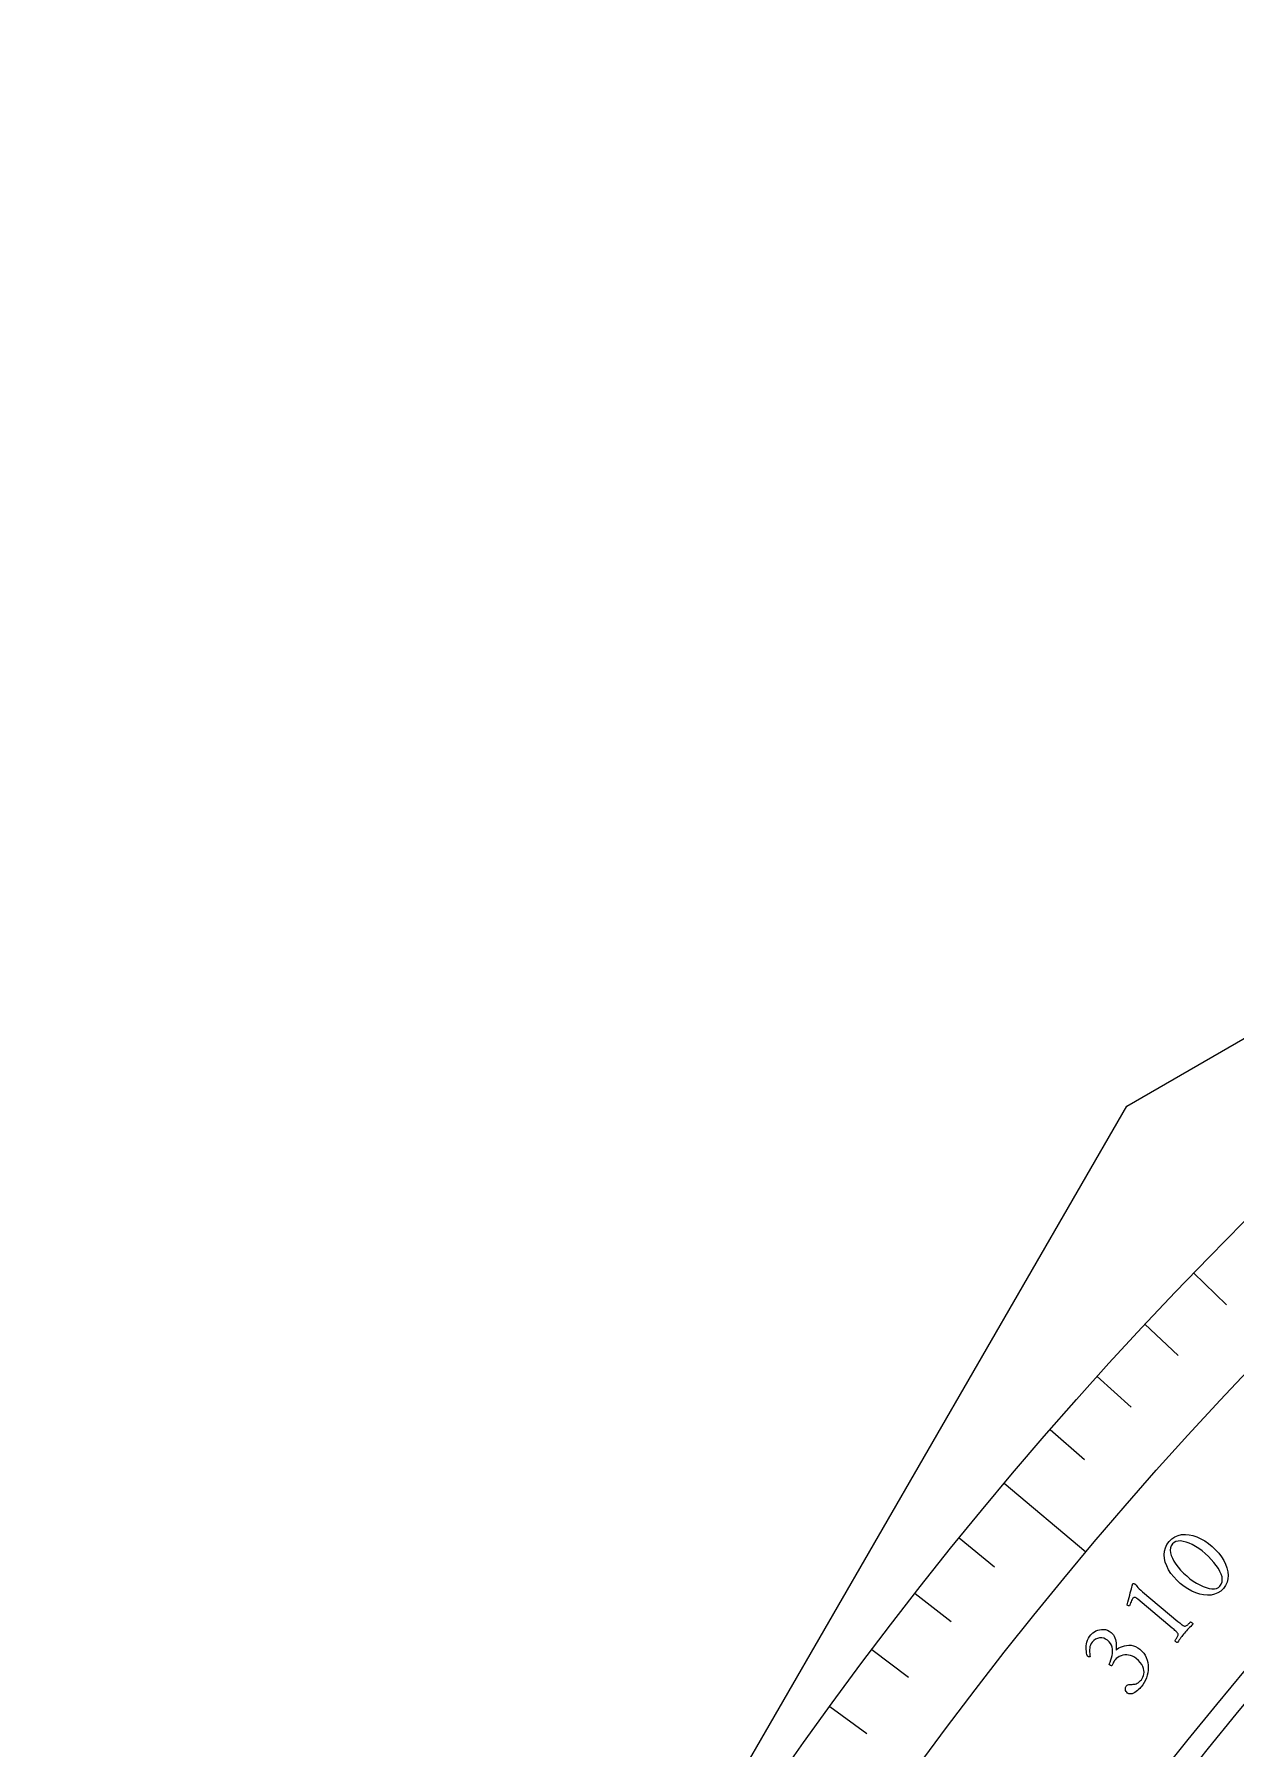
# Model space of a CAD drawing. Header units: millimetres. Extents: x -105 to 105, y -105 to 128.
# Drawn here: x -105 to -74.06, y 60.31 to 104.46 of the extents above; entities that cross this region are included whole.
import ezdxf

# ---------------------------------------------------------------- set-up
doc = ezdxf.new("R2010")
doc.units = ezdxf.units.MM
for name, color, linetype in [('CUT_INNER', 6, 'Continuous'), ('CUT_OUTER', 1, 'Continuous'), ('ENGRAVE', 7, 'Continuous'), ('ENGRAVE_FINE', 8, 'Continuous'), ('TEXT', 5, 'Continuous')]:
    doc.layers.add(name, color=color, linetype=linetype)

msp = doc.modelspace()

# ---------------------------------------------------------------- linework, layer by layer
at = {"layer": 'CUT_INNER'}
msp.add_arc((0, 0), 96.075, 98.085938, 87.539062, dxfattribs=at)
at = {"layer": 'CUT_OUTER'}
msp.add_lwpolyline([(30.8079, 103.6071), (32.4928, 102.4838), (76.8653, 76.8653), (105, 28.1347), (105, -28.1347), (76.8653, -76.8653), (28.1347, -105), (-28.1347, -105), (-76.8653, -76.8653), (-105, -28.1347), (-105, 28.1347), (-76.8653, 76.8653), (-32.6892, 102.3704), (-32.4055, 102.6778), (-32.4029, 102.6804), (-32.3998, 102.6824), (-30.8138, 103.6069)], dxfattribs=at)
at = {"layer": 'ENGRAVE'}
msp.add_lwpolyline([(-80.0244, 67.1485), (-77.9187, 65.3815)], dxfattribs=at)
for radius in [104.4645, 101.7156, 96.6105]:
    msp.add_circle((0, 0), radius, dxfattribs=at)
at = {"layer": 'ENGRAVE_FINE'}
for points in [[(-75.1455, 72.5671), (-74.298, 71.7488)], [(-76.4005, 71.2446), (-75.5389, 70.4412)], [(-77.6323, 69.9004), (-76.7568, 69.1121)], [(-78.8404, 68.5349), (-77.9512, 67.762)], [(-81.1842, 65.7416), (-80.2686, 65.0002)], [(-82.3191, 64.3148), (-81.3908, 63.5895)], [(-83.4291, 62.8683), (-82.4882, 62.1593)], [(-84.5136, 61.4027), (-83.5605, 60.7102)]]:
    msp.add_lwpolyline(points, dxfattribs=at)
at = {"layer": 'TEXT'}
for points in [[(-75.7759, 65.6494), (-75.7053, 65.7188), (-75.628, 65.7717), (-75.544, 65.8081), (-75.4533, 65.828), (-75.3582, 65.8329), (-75.2609, 65.8245), (-75.1614, 65.8027), (-75.0596, 65.7674), (-74.9579, 65.7205), (-74.8584, 65.6634), (-74.7613, 65.5962), (-74.6663, 65.5189), (-74.5774, 65.4347), (-74.4983, 65.347), (-74.4289, 65.2556), (-74.3692, 65.1606), (-74.321, 65.0641), (-74.2858, 64.9683), (-74.2638, 64.8731), (-74.2548, 64.7785), (-74.2607, 64.6866), (-74.2835, 64.5996), (-74.3232, 64.5174), (-74.3798, 64.4399), (-74.4467, 64.3748), (-74.5214, 64.325), (-74.6039, 64.2905), (-74.6942, 64.2713), (-74.7896, 64.2662), (-74.8875, 64.2739), (-74.9878, 64.2945), (-75.0906, 64.3279), (-75.1936, 64.373), (-75.2942, 64.4283), (-75.3925, 64.4939), (-75.4885, 64.5698), (-75.5785, 64.6529), (-75.6587, 64.7397), (-75.7291, 64.8303), (-75.7896, 64.9248), (-75.8385, 65.0211), (-75.8738, 65.1171), (-75.8956, 65.2127), (-75.9037, 65.3081), (-75.8967, 65.4009), (-75.8731, 65.4887), (-75.8328, 65.5716), (-75.7759, 65.6494)], [(-75.6862, 65.5914), (-75.7195, 65.5425), (-75.7395, 65.4878), (-75.7463, 65.4273), (-75.7399, 65.361), (-75.7216, 65.2908), (-75.6929, 65.2182), (-75.6539, 65.1433), (-75.6044, 65.0662), (-75.5458, 64.9885), (-75.4795, 64.9119), (-75.4054, 64.8365), (-75.3235, 64.7623), (-75.2387, 64.6932), (-75.1536, 64.6317), (-75.0681, 64.5775), (-74.9823, 64.5308), (-74.8985, 64.4924), (-74.819, 64.4633), (-74.7439, 64.4434), (-74.6732, 64.4328), (-74.609, 64.4325), (-74.5532, 64.4437), (-74.506, 64.4663), (-74.4673, 64.5003), (-74.4324, 64.5515), (-74.4119, 64.608), (-74.4057, 64.6697), (-74.4139, 64.7366), (-74.4345, 64.8074), (-74.4658, 64.8804), (-74.5078, 64.9558), (-74.5604, 65.0334), (-74.6216, 65.1115), (-74.6893, 65.1883), (-74.7635, 65.2637), (-74.8443, 65.3378), (-74.9292, 65.4081), (-75.0136, 65.4704), (-75.0975, 65.5246), (-75.1809, 65.5707), (-75.262, 65.608), (-75.3392, 65.636), (-75.4124, 65.6545), (-75.4816, 65.6636), (-75.5448, 65.6624), (-75.6, 65.6499), (-75.6472, 65.6263), (-75.6862, 65.5914)], [(-75.6957, 63.4206), (-76.5849, 64.1656), (-76.6072, 64.1832), (-76.627, 64.1965), (-76.6441, 64.2054), (-76.6587, 64.21), (-76.6717, 64.2106), (-76.6839, 64.2074), (-76.6954, 64.2005), (-76.7063, 64.1899), (-76.7171, 64.1747), (-76.7287, 64.1545), (-76.741, 64.129), (-76.7541, 64.0983), (-76.7665, 64.0669), (-76.7771, 64.0393), (-76.7857, 64.0153), (-76.7924, 63.9951), (-76.8082, 63.993), (-76.8227, 63.9943), (-76.8359, 63.9988), (-76.8479, 64.0065), (-76.848, 64.0066), (-76.8484, 64.007), (-76.8491, 64.0076), (-76.8501, 64.0084), (-76.854, 64.0121), (-76.8565, 64.0156), (-76.8577, 64.0191), (-76.8576, 64.0224), (-76.8401, 64.0847), (-76.8231, 64.1468), (-76.8066, 64.2085), (-76.7905, 64.27), (-76.7752, 64.3287), (-76.7612, 64.3821), (-76.7484, 64.4303), (-76.7368, 64.4733), (-76.7272, 64.5088), (-76.72, 64.5344), (-76.7153, 64.5503), (-76.7131, 64.5563), (-76.7093, 64.5609), (-76.704, 64.5654), (-76.6977, 64.5677), (-76.6905, 64.5677), (-76.6824, 64.5655), (-76.6741, 64.5622), (-76.6667, 64.559), (-76.66, 64.5561), (-76.6542, 64.5534), (-76.6512, 64.5499), (-76.6423, 64.5395), (-76.6275, 64.5222), (-76.6068, 64.4979), (-76.5797, 64.4684), (-76.546, 64.4351), (-76.5055, 64.3981), (-76.4583, 64.3574), (-75.5506, 63.5934), (-75.5263, 63.573), (-75.5027, 63.5535), (-75.4798, 63.5348), (-75.4576, 63.517), (-75.4363, 63.5009), (-75.4162, 63.4875), (-75.3973, 63.4766), (-75.3795, 63.4684), (-75.3708, 63.4676), (-75.3598, 63.4701), (-75.3466, 63.4759), (-75.331, 63.485), (-75.3144, 63.4962), (-75.2982, 63.5085), (-75.2823, 63.5217), (-75.2668, 63.536), (-75.2527, 63.5498), (-75.241, 63.5615), (-75.2317, 63.5712), (-75.2248, 63.5789), (-75.2169, 63.5774), (-75.208, 63.5738), (-75.1979, 63.5681), (-75.1868, 63.5602), (-75.1765, 63.5514), (-75.1689, 63.5427), (-75.1641, 63.5342), (-75.162, 63.5258), (-75.1919, 63.4949), (-75.2204, 63.4652), (-75.2476, 63.4368), (-75.2734, 63.4097), (-75.2989, 63.3825), (-75.3249, 63.3537), (-75.3513, 63.3235), (-75.3783, 63.2919), (-75.4038, 63.2611), (-75.4277, 63.2313), (-75.45, 63.2026), (-75.4706, 63.1749), (-75.4912, 63.1467), (-75.5133, 63.1164), (-75.5369, 63.084), (-75.562, 63.0495), (-75.5706, 63.0501), (-75.5798, 63.0534), (-75.5896, 63.0594), (-75.6001, 63.068), (-75.6098, 63.0776), (-75.6172, 63.0865), (-75.6223, 63.0947), (-75.6251, 63.1022), (-75.6187, 63.1103), (-75.6108, 63.1211), (-75.6012, 63.1347), (-75.5901, 63.151), (-75.5787, 63.1688), (-75.5684, 63.1867), (-75.5592, 63.2048), (-75.5509, 63.2231), (-75.5448, 63.2398), (-75.5417, 63.2535), (-75.5418, 63.264), (-75.5449, 63.2714), (-75.556, 63.2876), (-75.5698, 63.3046), (-75.5862, 63.3224), (-75.6053, 63.3411), (-75.6263, 63.3603), (-75.6484, 63.38), (-75.6715, 63.4001), (-75.6957, 63.4206)], [(-77.7958, 63.2474), (-77.7697, 63.2753), (-77.7383, 63.3012), (-77.7015, 63.3253), (-77.6595, 63.3473), (-77.6139, 63.3656), (-77.5664, 63.3783), (-77.5171, 63.3854), (-77.466, 63.3869), (-77.4148, 63.3811), (-77.3652, 63.3663), (-77.3173, 63.3425), (-77.2711, 63.3098), (-77.2384, 63.2793), (-77.2108, 63.2455), (-77.1882, 63.2085), (-77.1707, 63.1682), (-77.1573, 63.1262), (-77.1474, 63.0842), (-77.1408, 63.042), (-77.1376, 62.9998), (-77.1367, 62.9592), (-77.137, 62.9216), (-77.1385, 62.8872), (-77.1412, 62.856), (-77.108, 62.8832), (-77.0695, 62.908), (-77.0258, 62.9304), (-76.9769, 62.9505), (-76.9245, 62.9663), (-76.8702, 62.976), (-76.8139, 62.9796), (-76.7558, 62.9771), (-76.6974, 62.9666), (-76.64, 62.9463), (-76.5839, 62.9163), (-76.5289, 62.8764), (-76.476, 62.8279), (-76.4308, 62.7754), (-76.3933, 62.7191), (-76.3635, 62.659), (-76.3408, 62.5963), (-76.3248, 62.5325), (-76.3153, 62.4676), (-76.3125, 62.4015), (-76.3159, 62.3352), (-76.325, 62.2696), (-76.3398, 62.2048), (-76.3604, 62.1407), (-76.3862, 62.0784), (-76.4168, 62.0189), (-76.452, 61.9624), (-76.4919, 61.9088), (-76.5112, 61.8865), (-76.5342, 61.8628), (-76.5611, 61.8377), (-76.5916, 61.8111), (-76.6243, 61.7853), (-76.6576, 61.7625), (-76.6915, 61.7428), (-76.726, 61.7262), (-76.7347, 61.7247), (-76.7466, 61.724), (-76.7617, 61.7239), (-76.78, 61.7246), (-76.7992, 61.7269), (-76.8168, 61.7316), (-76.8328, 61.7389), (-76.8473, 61.7487), (-76.8688, 61.7689), (-76.8851, 61.7908), (-76.8962, 61.8144), (-76.9022, 61.8397), (-76.9034, 61.865), (-76.9, 61.8882), (-76.8921, 61.9095), (-76.8796, 61.9287), (-76.86, 61.9485), (-76.8379, 61.9623), (-76.8133, 61.9701), (-76.7863, 61.9719), (-76.7585, 61.9712), (-76.7315, 61.9714), (-76.7054, 61.9726), (-76.6803, 61.9747), (-76.652, 61.9795), (-76.6249, 61.9878), (-76.5989, 61.9996), (-76.5741, 62.0149), (-76.5507, 62.0325), (-76.529, 62.0513), (-76.509, 62.0711), (-76.4907, 62.0921), (-76.4687, 62.1234), (-76.4508, 62.1581), (-76.4368, 62.1964), (-76.4269, 62.2381), (-76.4226, 62.2826), (-76.4257, 62.3291), (-76.4361, 62.3776), (-76.4538, 62.4281), (-76.4805, 62.4797), (-76.5178, 62.5314), (-76.5656, 62.5833), (-76.6239, 62.6353), (-76.6702, 62.6688), (-76.7179, 62.695), (-76.7671, 62.7138), (-76.8178, 62.7253), (-76.8686, 62.7301), (-76.9184, 62.7291), (-76.9671, 62.7221), (-77.0147, 62.7092), (-77.0595, 62.6907), (-77.1001, 62.667), (-77.1363, 62.6382), (-77.1682, 62.6041), (-77.1824, 62.5851), (-77.1953, 62.5649), (-77.2068, 62.5433), (-77.2171, 62.5204), (-77.2263, 62.4983), (-77.2345, 62.4791), (-77.2419, 62.4626), (-77.2484, 62.4491), (-77.2628, 62.4508), (-77.2767, 62.4549), (-77.2901, 62.4614), (-77.3029, 62.4704), (-77.3101, 62.4767), (-77.3157, 62.4826), (-77.3197, 62.4882), (-77.322, 62.4934), (-77.2979, 62.5469), (-77.2772, 62.6014), (-77.26, 62.6567), (-77.2462, 62.713), (-77.2372, 62.7691), (-77.2343, 62.8237), (-77.2375, 62.8769), (-77.2468, 62.9287), (-77.2636, 62.9782), (-77.2892, 63.0248), (-77.3237, 63.0683), (-77.3671, 63.1088), (-77.4128, 63.1396), (-77.4611, 63.1597), (-77.512, 63.1689), (-77.5656, 63.1673), (-77.6186, 63.1552), (-77.6677, 63.1327), (-77.7128, 63.0998), (-77.7541, 63.0565), (-77.7801, 63.0202), (-77.8, 62.9829), (-77.814, 62.9445), (-77.8219, 62.9051), (-77.8256, 62.8664), (-77.8267, 62.8302), (-77.8253, 62.7966), (-77.8214, 62.7654), (-77.8169, 62.7381), (-77.8137, 62.7159), (-77.8119, 62.6988), (-77.8113, 62.6868), (-77.816, 62.683), (-77.8227, 62.6808), (-77.8314, 62.6802), (-77.8422, 62.6812), (-77.8534, 62.6836), (-77.8638, 62.6872), (-77.8732, 62.6919), (-77.8816, 62.6977), (-77.8928, 62.7373), (-77.9015, 62.779), (-77.9078, 62.8228), (-77.9116, 62.8687), (-77.9124, 62.916), (-77.9094, 62.9638), (-77.9026, 63.0122), (-77.892, 63.0612), (-77.8767, 63.1097), (-77.8555, 63.1569), (-77.8286, 63.2028), (-77.7958, 63.2474)]]:
    msp.add_lwpolyline(points, close=True, dxfattribs=at)

doc.saveas('drawing.dxf')
